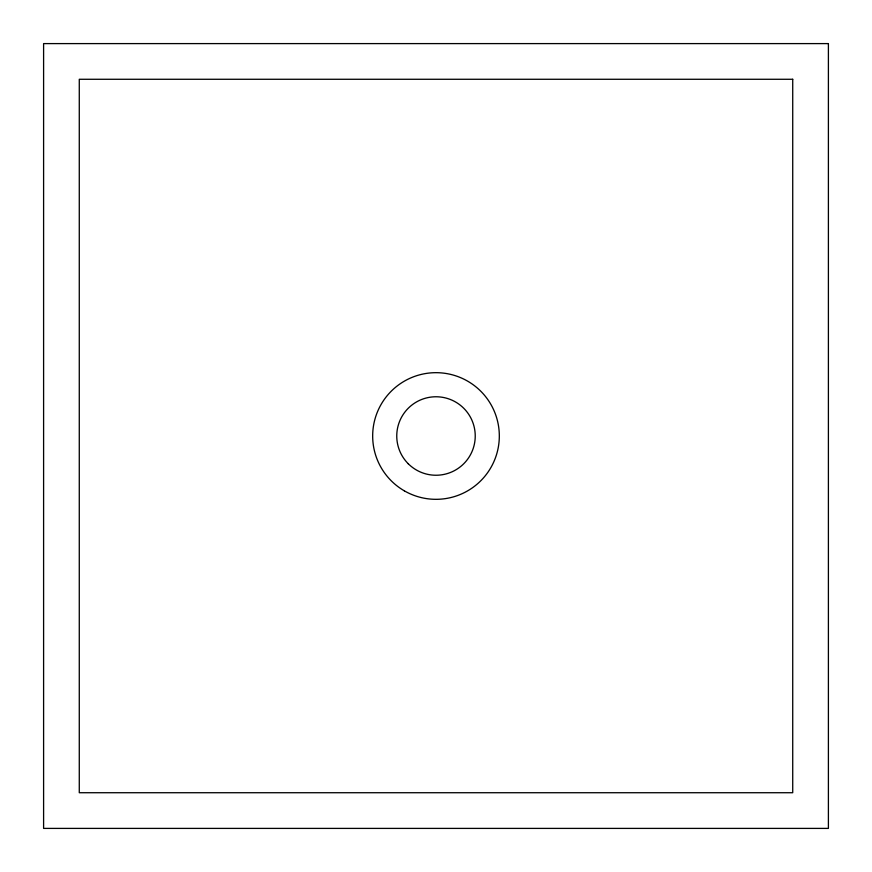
<?xml version="1.0" encoding="UTF-8"?>
<svg xmlns="http://www.w3.org/2000/svg" width="872" height="872" viewBox="0 0 872 872"><rect width="100%" height="100%" fill="white"/><g stroke="black" fill="none" stroke-linecap="round" stroke-linejoin="round"><path stroke-width="1.31" d="M828.4 43.6L43.6 43.6L43.6 828.4L828.4 828.4L828.4 43.6M792.724 79.276L79.276 79.276L79.276 792.724L792.724 792.724L792.724 79.276M404.336 490.838A63.318 63.318 0 0 0 499.318 436A63.318 63.318 0 0 0 404.336 381.162A63.318 63.318 0 0 0 404.336 490.838M408.249 463.751A39.24 39.24 0 0 0 473.899 446.159A39.24 39.24 0 0 0 425.841 398.101A39.24 39.24 0 0 0 408.249 463.751"/></g></svg>
